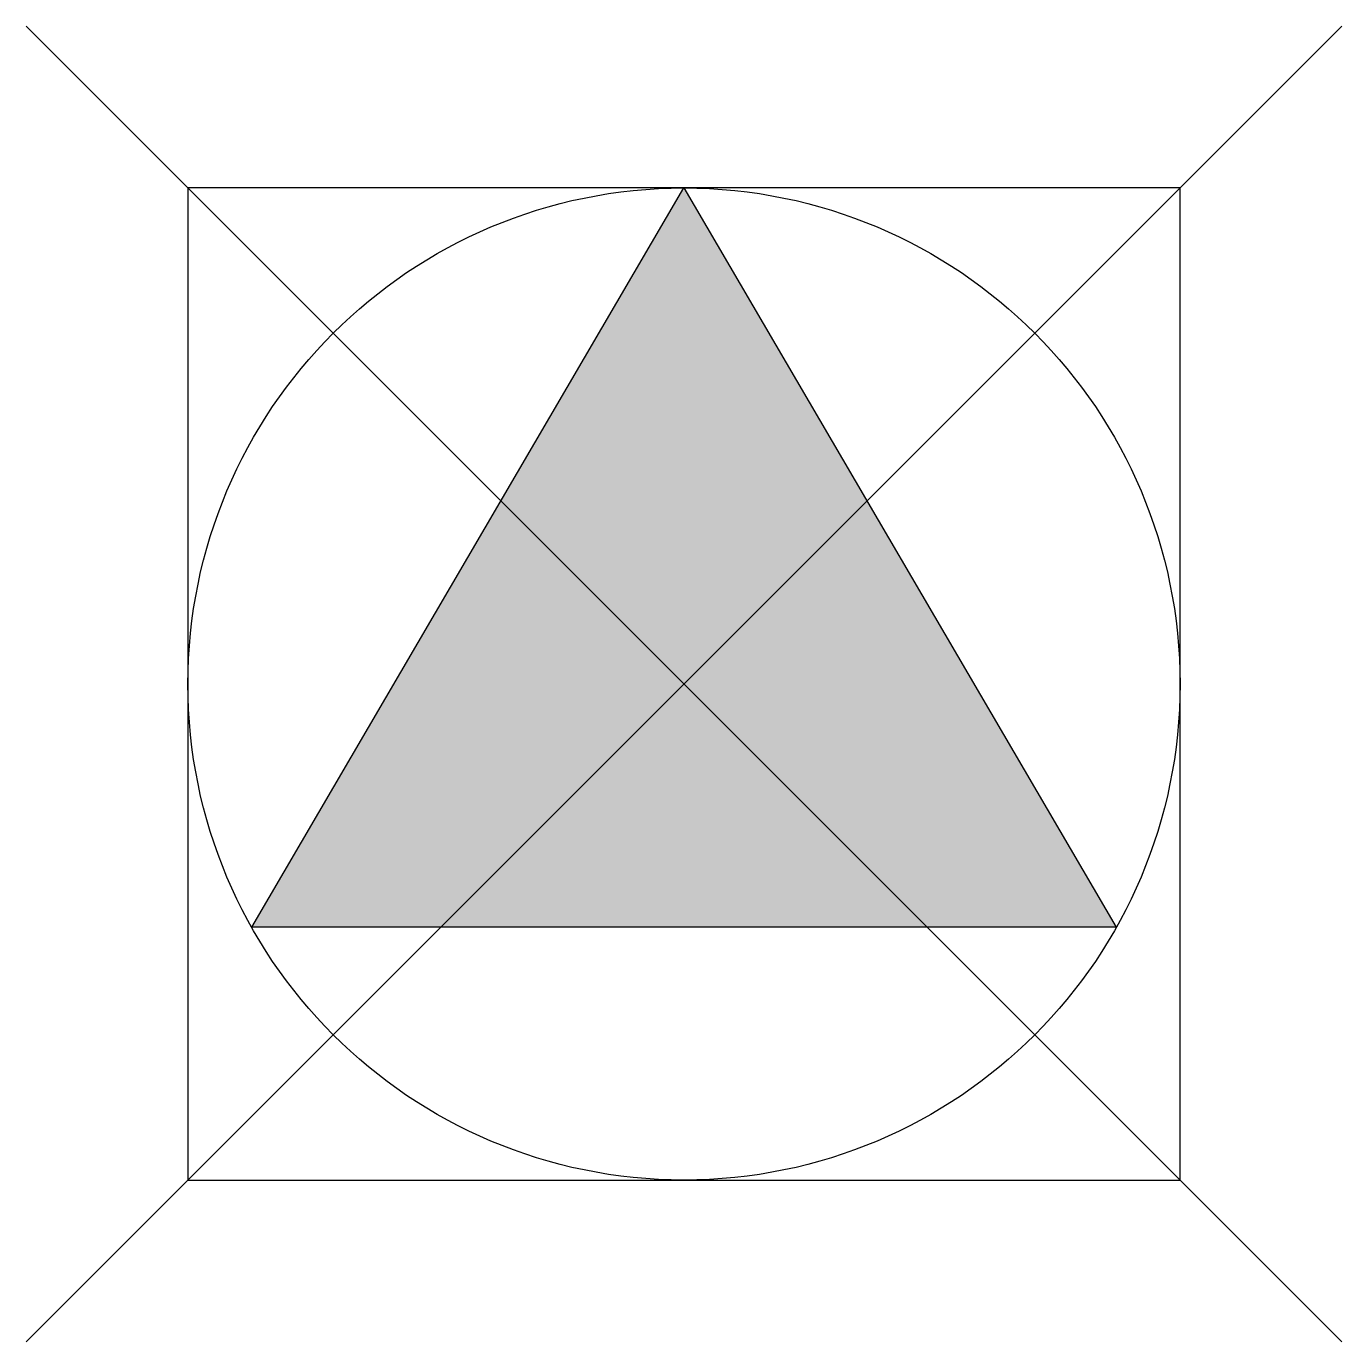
# Model space of a CAD drawing. Extents: x -2.65 to 2.65, y -2.65 to 2.65.
import ezdxf

# ---------------------------------------------------------------- set-up
doc = ezdxf.new("R2010")
doc.units = 0
doc.header["$LTSCALE"] = 0.2

msp = doc.modelspace()

# ---------------------------------------------------------------- hatches: boundary and pattern name
at = {"ltscale": 0.1}
msp.add_hatch(color=256, dxfattribs=at).paths.add_polyline_path([(-1.743, -0.9807), (0, 2), (1.743, -0.9807)])

# ---------------------------------------------------------------- linework, layer by layer
at = {"ltscale": 0.1, "flags": 128}
for points in [[(-2.6517, 2.6517), (2.6517, -2.6517)], [(2.6517, 2.6517), (-2.6517, -2.6517)]]:
    msp.add_lwpolyline(points, dxfattribs=at)
at = {"lineweight": -3, "flags": 128}
msp.add_lwpolyline([(-2, -2), (2, -2), (2, 2), (-2, 2)], close=True, dxfattribs=at)
at = {"ltscale": 0.1, "flags": 128}
msp.add_lwpolyline([(-1.743, -0.9807), (0, 2), (1.743, -0.9807)], close=True, dxfattribs=at)
at = {"lineweight": -3}
msp.add_circle((0, 0), 2, dxfattribs=at)

doc.saveas('drawing.dxf')
